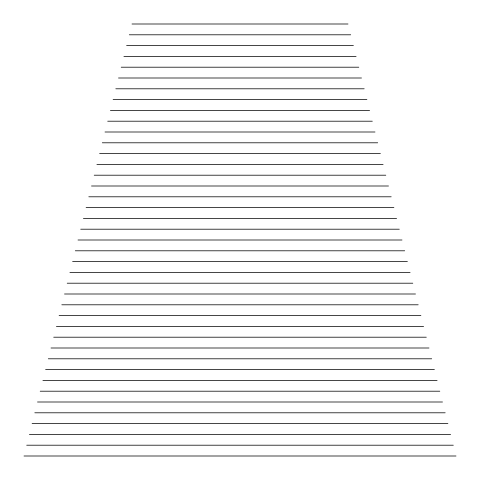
<?xml version="1.0" encoding="UTF-8"?>
<svg xmlns="http://www.w3.org/2000/svg" width="480" height="480" viewBox="0 0 480 480"><rect width="100%" height="100%" fill="white"/><g stroke="black" fill="none" stroke-linecap="round" stroke-linejoin="round"><path stroke-width="0.72" d="M132 24L348 24M129.3 34.8L350.7 34.8M126.6 45.6L353.4 45.6M123.9 56.4L356.1 56.4M121.2 67.2L358.8 67.2M118.5 78L361.5 78M115.8 88.8L364.2 88.8M113.1 99.6L366.9 99.6M110.4 110.4L369.6 110.4M107.7 121.2L372.3 121.2M105 132L375 132M102.3 142.8L377.7 142.8M99.6 153.6L380.4 153.6M96.9 164.4L383.1 164.4M94.2 175.2L385.8 175.2M91.5 186L388.5 186M88.8 196.8L391.2 196.8M86.1 207.6L393.9 207.6M83.4 218.4L396.6 218.4M80.7 229.2L399.3 229.2M78 240L402 240M75.3 250.8L404.7 250.8M72.6 261.6L407.4 261.6M69.9 272.4L410.1 272.4M67.2 283.2L412.8 283.2M64.5 294L415.5 294M61.8 304.8L418.2 304.8M59.1 315.6L420.9 315.6M56.4 326.4L423.6 326.4M53.7 337.2L426.3 337.2M51 348L429 348M48.3 358.8L431.7 358.8M45.6 369.6L434.4 369.6M42.9 380.4L437.1 380.4M40.2 391.2L439.8 391.2M37.5 402L442.5 402M34.8 412.8L445.2 412.8M32.1 423.6L447.9 423.6M29.4 434.4L450.6 434.4M26.7 445.2L453.3 445.2M24 456L456 456"/></g></svg>
